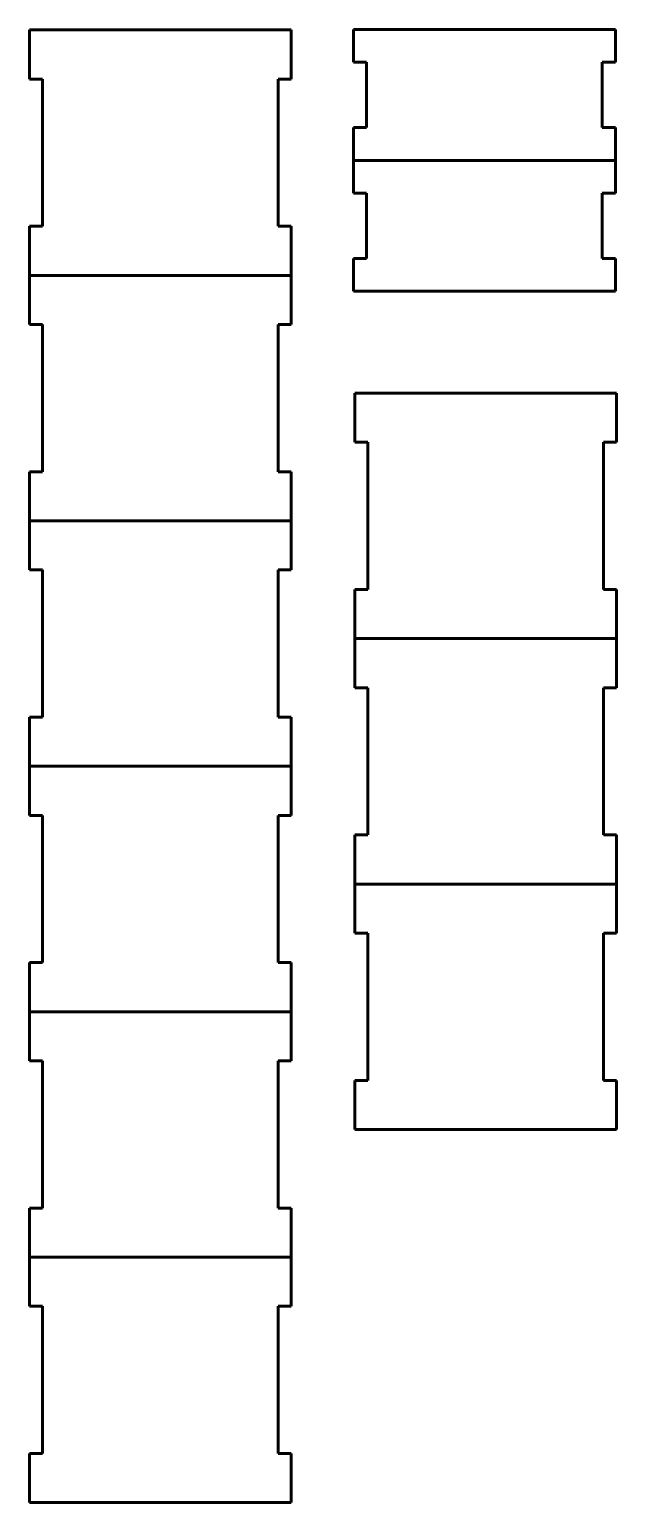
# Model space of a CAD drawing. Header units: millimetres. Extents: x -199 to -19, y -473 to -23.
import ezdxf

# ---------------------------------------------------------------- set-up
doc = ezdxf.new("R2010")
doc.units = ezdxf.units.MM
doc.linetypes.add('K5LT_BASIC', pattern=[0])

# ---------------------------------------------------------------- blocks, each defined once
blk = doc.blocks.new('U0')
at = {"color": 150, "linetype": 'K5LT_BASIC', "lineweight": 60, "true_color": 0x0080ff}
for p, q in [((-194.82, -23.2), (-198.82, -23.2)), ((-198.82, -23.2), (-198.82, -38.2)), ((-122.82, -23.2), (-194.82, -23.2)), ((-118.82, -23.2), (-122.82, -23.2)), ((-118.82, -38.2), (-118.82, -23.2)), ((-99.78, -33.04), (-99.78, -23.04)), ((-99.78, -23.04), (-95.78, -23.04)), ((-95.78, -23.04), (-23.78, -23.04)), ((-23.78, -23.04), (-19.78, -23.04)), ((-19.78, -23.04), (-19.78, -33.04)), ((-95.78, -33.04), (-99.78, -33.04)), ((-95.78, -53.04), (-95.78, -33.04)), ((-23.78, -33.04), (-23.78, -53.04)), ((-19.78, -33.04), (-23.78, -33.04)), ((-198.82, -38.2), (-194.82, -38.2)), ((-194.82, -38.2), (-194.82, -83.2)), ((-122.82, -83.2), (-122.82, -38.2)), ((-122.82, -38.2), (-118.82, -38.2)), ((-99.78, -63.04), (-99.78, -53.04)), ((-99.78, -53.04), (-95.78, -53.04)), ((-23.78, -53.04), (-19.78, -53.04)), ((-19.78, -53.04), (-19.78, -63.04)), ((-95.78, -63.04), (-99.78, -63.04)), ((-99.78, -73.04), (-99.78, -63.04)), ((-23.78, -63.04), (-95.78, -63.04)), ((-19.78, -63.04), (-23.78, -63.04)), ((-19.78, -63.04), (-19.78, -73.04)), ((-95.78, -73.04), (-99.78, -73.04)), ((-95.78, -93.04), (-95.78, -73.04)), ((-19.78, -73.04), (-23.78, -73.04)), ((-23.78, -73.04), (-23.78, -93.04)), ((-194.82, -83.2), (-198.82, -83.2)), ((-198.82, -83.2), (-198.82, -98.2)), ((-118.82, -83.2), (-122.82, -83.2)), ((-118.82, -98.2), (-118.82, -83.2)), ((-99.78, -103.04), (-99.78, -93.04)), ((-99.78, -93.04), (-95.78, -93.04)), ((-23.78, -93.04), (-19.78, -93.04)), ((-19.78, -93.04), (-19.78, -103.04)), ((-198.82, -98.2), (-194.82, -98.2)), ((-194.82, -98.2), (-198.82, -98.2)), ((-198.82, -98.2), (-198.82, -113.2)), ((-194.82, -98.2), (-122.82, -98.2)), ((-122.82, -98.2), (-118.82, -98.2)), ((-118.82, -98.2), (-122.82, -98.2)), ((-118.82, -113.2), (-118.82, -98.2)), ((-95.78, -103.04), (-99.78, -103.04)), ((-23.78, -103.04), (-95.78, -103.04)), ((-19.78, -103.04), (-23.78, -103.04)), ((-198.82, -113.2), (-194.82, -113.2)), ((-194.82, -113.2), (-194.82, -158.2)), ((-122.82, -158.2), (-122.82, -113.2)), ((-122.82, -113.2), (-118.82, -113.2)), ((-99.42, -149.2), (-99.42, -134.2)), ((-99.42, -134.2), (-95.42, -134.2)), ((-95.42, -134.2), (-23.42, -134.2)), ((-23.42, -134.2), (-19.42, -134.2)), ((-19.42, -134.2), (-19.42, -149.2)), ((-95.42, -149.2), (-99.42, -149.2)), ((-95.42, -194.2), (-95.42, -149.2)), ((-23.42, -149.2), (-23.42, -194.2)), ((-19.42, -149.2), (-23.42, -149.2)), ((-194.82, -158.2), (-198.82, -158.2)), ((-198.82, -158.2), (-198.82, -173.2)), ((-118.82, -158.2), (-122.82, -158.2)), ((-118.82, -173.2), (-118.82, -158.2)), ((-198.82, -173.2), (-194.82, -173.2)), ((-194.82, -173.2), (-198.82, -173.2)), ((-198.82, -173.2), (-198.82, -188.2)), ((-194.82, -173.2), (-122.82, -173.2)), ((-122.82, -173.2), (-118.82, -173.2)), ((-118.82, -173.2), (-122.82, -173.2)), ((-118.82, -188.2), (-118.82, -173.2)), ((-198.82, -188.2), (-194.82, -188.2)), ((-194.82, -188.2), (-194.82, -233.2)), ((-122.82, -233.2), (-122.82, -188.2)), ((-122.82, -188.2), (-118.82, -188.2)), ((-99.42, -209.2), (-99.42, -194.2)), ((-99.42, -194.2), (-95.42, -194.2)), ((-23.42, -194.2), (-19.42, -194.2)), ((-19.42, -194.2), (-19.42, -209.2)), ((-95.42, -209.2), (-99.42, -209.2)), ((-99.42, -224.2), (-99.42, -209.2)), ((-23.42, -209.2), (-95.42, -209.2)), ((-19.42, -209.2), (-23.42, -209.2)), ((-19.42, -209.2), (-19.42, -224.2)), ((-95.42, -224.2), (-99.42, -224.2)), ((-95.42, -269.2), (-95.42, -224.2)), ((-19.42, -224.2), (-23.42, -224.2)), ((-23.42, -224.2), (-23.42, -269.2)), ((-194.82, -233.2), (-198.82, -233.2)), ((-198.82, -233.2), (-198.82, -248.2)), ((-118.82, -233.2), (-122.82, -233.2)), ((-118.82, -248.2), (-118.82, -233.2)), ((-198.82, -248.2), (-194.82, -248.2)), ((-194.82, -248.2), (-198.82, -248.2)), ((-198.82, -248.2), (-198.82, -263.2)), ((-194.82, -248.2), (-122.82, -248.2)), ((-122.82, -248.2), (-118.82, -248.2)), ((-118.82, -248.2), (-122.82, -248.2)), ((-118.82, -263.2), (-118.82, -248.2)), ((-198.82, -263.2), (-194.82, -263.2)), ((-194.82, -263.2), (-194.82, -308.2)), ((-122.82, -308.2), (-122.82, -263.2)), ((-122.82, -263.2), (-118.82, -263.2)), ((-99.42, -284.2), (-99.42, -269.2)), ((-99.42, -269.2), (-95.42, -269.2)), ((-23.42, -269.2), (-19.42, -269.2)), ((-19.42, -269.2), (-19.42, -284.2)), ((-95.42, -284.2), (-99.42, -284.2)), ((-99.42, -299.2), (-99.42, -284.2)), ((-23.42, -284.2), (-95.42, -284.2)), ((-19.42, -284.2), (-23.42, -284.2)), ((-19.42, -284.2), (-19.42, -299.2)), ((-95.42, -299.2), (-99.42, -299.2)), ((-95.42, -344.2), (-95.42, -299.2)), ((-19.42, -299.2), (-23.42, -299.2)), ((-23.42, -299.2), (-23.42, -344.2)), ((-194.82, -308.2), (-198.82, -308.2)), ((-198.82, -308.2), (-198.82, -323.2)), ((-118.82, -308.2), (-122.82, -308.2)), ((-118.82, -323.2), (-118.82, -308.2)), ((-198.82, -323.2), (-194.82, -323.2)), ((-194.82, -323.2), (-198.82, -323.2)), ((-198.82, -323.2), (-198.82, -338.2)), ((-194.82, -323.2), (-122.82, -323.2)), ((-122.82, -323.2), (-118.82, -323.2)), ((-118.82, -323.2), (-122.82, -323.2)), ((-118.82, -338.2), (-118.82, -323.2)), ((-198.82, -338.2), (-194.82, -338.2)), ((-194.82, -338.2), (-194.82, -383.2)), ((-122.82, -383.2), (-122.82, -338.2)), ((-122.82, -338.2), (-118.82, -338.2)), ((-99.42, -359.2), (-99.42, -344.2)), ((-99.42, -344.2), (-95.42, -344.2)), ((-23.42, -344.2), (-19.42, -344.2)), ((-19.42, -344.2), (-19.42, -359.2)), ((-95.42, -359.2), (-99.42, -359.2)), ((-23.42, -359.2), (-95.42, -359.2)), ((-19.42, -359.2), (-23.42, -359.2)), ((-194.82, -383.2), (-198.82, -383.2)), ((-198.82, -383.2), (-198.82, -398.2)), ((-118.82, -383.2), (-122.82, -383.2)), ((-118.82, -398.2), (-118.82, -383.2)), ((-198.82, -398.2), (-194.82, -398.2)), ((-194.82, -398.2), (-198.82, -398.2)), ((-198.82, -398.2), (-198.82, -413.2)), ((-194.82, -398.2), (-122.82, -398.2)), ((-122.82, -398.2), (-118.82, -398.2)), ((-118.82, -398.2), (-122.82, -398.2)), ((-118.82, -413.2), (-118.82, -398.2)), ((-198.82, -413.2), (-194.82, -413.2)), ((-194.82, -413.2), (-194.82, -458.2)), ((-122.82, -458.2), (-122.82, -413.2)), ((-122.82, -413.2), (-118.82, -413.2)), ((-194.82, -458.2), (-198.82, -458.2)), ((-198.82, -458.2), (-198.82, -473.2)), ((-118.82, -458.2), (-122.82, -458.2)), ((-118.82, -473.2), (-118.82, -458.2)), ((-198.82, -473.2), (-194.82, -473.2)), ((-194.82, -473.2), (-122.82, -473.2)), ((-122.82, -473.2), (-118.82, -473.2))]:
    blk.add_line(p, q, dxfattribs=at)

msp = doc.modelspace()

# ---------------------------------------------------------------- block references
msp.add_blockref('U0', (0, 0))

doc.saveas('drawing.dxf')
